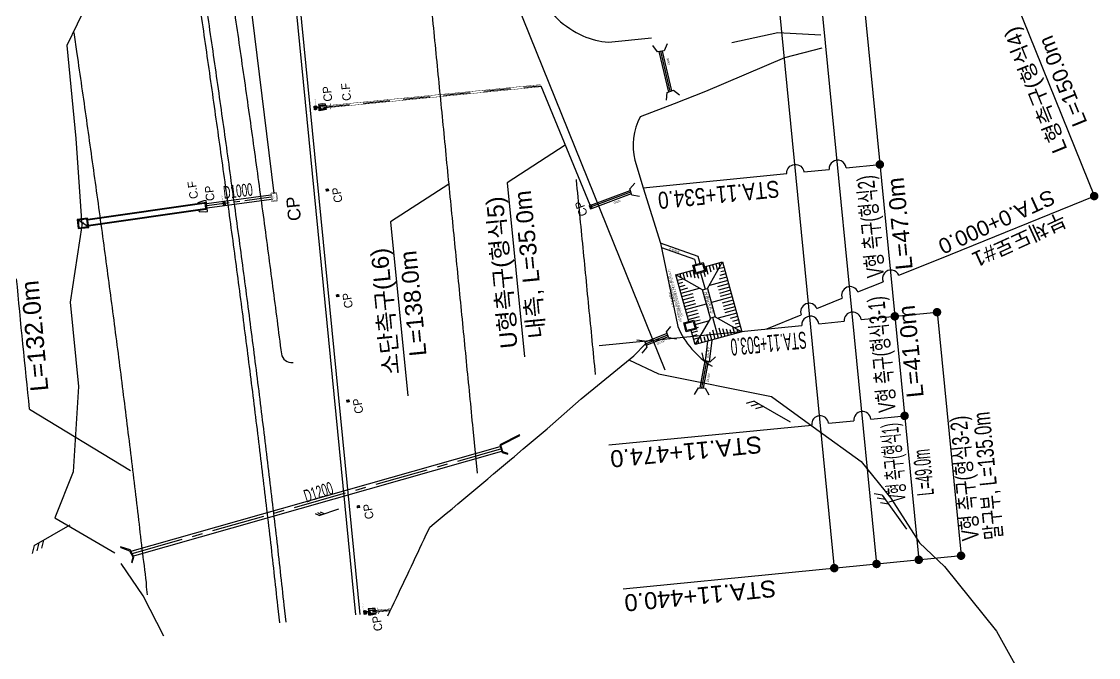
# Model space of a CAD drawing. Header units: millimetres. Extents: x 219390 to 221240, y 444648 to 450301.
# Drawn here: x 219981.4 to 220235.1, y 444820.6 to 444970.6 of the extents above; entities that cross this region are included whole.
import ezdxf
from ezdxf.enums import TextEntityAlignment as Align

# ---------------------------------------------------------------- set-up
doc = ezdxf.new("R2010")
doc.units = ezdxf.units.MM
for name, pattern in [('7', [20, 12.5, -2.5, 2.5, -2.5]), ('CONT', [0]), ('HIDDEN', [9.525, 6.35, -3.175])]:
    doc.linetypes.add(name, pattern=pattern)
for name, color, linetype in [('0.CC-DIMT 부체도로', 4, 'Continuous'), ('0.CC_DIML 부체도로', 1, 'Continuous'), ('[도면]U형 V형 측구', 4, 'Continuous'), ('[도면]노면측구', 5, 'Continuous'), ('[도면]배수구조물도수로+방수거+집수거', 30, 'Continuous'), ('[도면]선배수집수정', 4, 'Continuous'), ('[도면]소단측구', 5, 'Continuous'), ('[도면]수로암거', 30, 'Continuous'), ('[도면]연속배수시설', 152, 'Continuous'), ('[도면]제작집수정', 30, 'Continuous'), ('[도면]종배수관', 30, 'Continuous'), ('[도면]집수정(깎기+쌓기)', 30, 'Continuous'), ('[도면]횡배수관', 30, 'Continuous'), ('CC-DIML_본선', 1, 'CONT'), ('CC-DIMT_본선', 3, 'CONT'), ('CD-MISC-초기우수처리시설', 84, 'Continuous'), ('CZ-LINE', 3, 'Continuous'), ('제목', 7, 'Continuous')]:
    doc.layers.add(name, color=color, linetype=linetype)
doc.styles.add('Han_Romanstyle', font='Dotum.TTF')
doc.styles.get("Standard").update_dxf_attribs({"font": 'arial.ttf'})
doc.styles.add('돋움', font='Dotum.TTF')
doc.linetypes.add('E-WFLOW04', pattern='A,1.5,[32,kscals.shx,S=0.1,R=0,X=0,Y=0],0', length=1.5)
doc.linetypes.add('H-DICHD011R', pattern='A,0.9,[32,kosdic.shx,S=0.1,R=0,X=0,Y=0],-0.966667,["D1-1",Standard,S=0.2,R=180,X=0,Y=0.1],-0.183333', length=2.05)
doc.linetypes.add('H-DICHD04R', pattern='A,0.9,[32,kscals.shx,S=0.1,R=360,X=0,Y=0],-0.666667,["D4",Standard,S=0.2,R=180,X=0,Y=0.1],-0.083333', length=1.65)
doc.linetypes.add('H-DICHL04R', pattern='A,0.9,0,[32,KSCALS.SHX,S=0.1,R=0,X=0,Y=0],-0.666667,0,["L4",Standard,S=0.2,R=180,X=0,Y=0.1],-0.083333', length=1.65)
doc.linetypes.add('H-DICHL06R', pattern='A,0.9,[32,kscals.shx,S=0.1,R=360,X=0,Y=0],-0.666667,["L6",Standard,S=0.2,R=180,X=0,Y=0.1],-0.083333', length=1.65)
doc.linetypes.add('H-DICHS01R', pattern='A,0.9,[32,kosdic.shx,S=0.1,R=0,X=0,Y=0],-0.691746,["S1",Standard,S=0.2,R=180,X=0,Y=0.1],-0.1', length=1)
doc.linetypes.add('H-DICHU05R', pattern='A,0.9,[32,kscals.shx,S=0.1,R=0,X=0,Y=0],-0.666667,["U5",Standard,S=0.2,R=180,X=0,Y=0.1],-0.083333', length=1.65)
doc.linetypes.add('H-DICHV01', pattern='A,0.9,[32,kscals.shx,S=0.1,R=360,X=0,Y=0],-0.333333,["V1",Standard,S=0.2,R=360,X=0,Y=-0.1],-0.416667', length=1.65)
doc.linetypes.add('H-DICHV01R', pattern='A,0.9,[32,kscals.shx,S=0.1,R=0,X=0,Y=0],-0.666667,["V1",Standard,S=0.2,R=180,X=0,Y=0.1],-0.083333', length=1.65)
doc.linetypes.add('H-DICHV02R', pattern='A,0.9,0,[32,KSCALS.SHX,S=0.1,R=360,X=0,Y=0],-0.7,0,["V2",Standard,S=0.2,R=180,X=0,Y=0.1],-0.05', length=1.65)
doc.linetypes.add('H-DICHV031', pattern='A,0.9,[32,kosdic.shx,S=0.1,R=0,X=0,Y=0],-0.333333,["V3-1",Standard,S=0.2,R=0,X=0,Y=-0.1],-0.816667', length=2.05)
doc.linetypes.add('H-DICHV032R', pattern='A,0.9,[32,kosdic.shx,S=0.1,R=0,X=0,Y=0],-0.966667,["V3-2",Standard,S=0.2,R=180,X=0,Y=0.1],-0.183333', length=2.05)

# ---------------------------------------------------------------- blocks, each defined once
blk = doc.blocks.new('A$C31C57068')
at = {"layer": '[도면]소단측구', "color": 4, "ltscale": 8}
blk.add_line((-0.661, -0.16), (0.813, 0.254), dxfattribs=at)
at = {"layer": '[도면]소단측구', "color": 4, "ltscale": 8, "flags": 128}
for points in [[(-0.469, -0.106), (-0.735, 0.044)], [(-0.276, -0.051), (-0.542, 0.098)], [(-0.661, -0.16), (-0.927, -0.01)]]:
    blk.add_lwpolyline(points, dxfattribs=at)
at = {"layer": '[도면]소단측구', "color": 4, "ltscale": 8}
blk.add_solid([(0.813, 0.254), (0.12, 0.06), (0.071, 0.233), (0.813, 0.254)], dxfattribs=at)
blk = doc.blocks.new('A$C14DC56A9')
at = {"layer": '[도면]배수구조물도수로+방수거+집수거', "color": 3}
for points in [[(0.75, 1.52), (0.44, 1.52), (0.44, 0.23), (0.09, 0.23), (0, 0.93), (0.02, 0.93), (0, 1.43), (0, 1.87), (0.44, 1.87), (0.75, 1.87)], [(0.75, 1.67), (0.29, 1.67), (0.29, 0.23)], [(0.44, 0.23), (0.56, 0)], [(0.75, 1.52), (1.06, 1.52), (1.06, 0.23), (1.41, 0.23), (1.51, 0.93), (1.49, 0.93), (1.51, 1.43), (1.51, 1.87), (1.06, 1.87), (0.75, 1.87)], [(0.75, 1.67), (1.21, 1.67), (1.21, 0.23)], [(1.06, 0.23), (0.95, 0)]]:
    blk.add_lwpolyline(points, dxfattribs=at)
blk = doc.blocks.new('A$C4A554AB3')
at = {"layer": '[도면]선배수집수정', "color": 0, "const_width": 0.02}
blk.add_lwpolyline([(0.01, 0.01), (0.01, 0.7), (0.7, 0.7), (0.7, 0.01)], close=True, dxfattribs=at)
at = {"layer": '[도면]선배수집수정', "color": 0}
blk.add_lwpolyline([(0.13, 0.13), (0.13, 0.58), (0.58, 0.58), (0.58, 0.13)], close=True, dxfattribs=at)
blk = doc.blocks.new('A$C24235D2C')
at = {"layer": 'CD-MISC-초기우수처리시설'}
for p, q in [((-7.2, 5.1), (-7.2, 3.75)), ((-6.4, 5.1), (-6.4, 4.03125)), ((-5.6, 5.1), (-5.6, 3.6375)), ((-2.4, 5.1), (-2.4, 2.4)), ((-1.6, 5.1), (-1.6, 2.4)), ((-0.8, 5.1), (-0.8, 2.4)), ((0, 5.1), (0, 0)), ((0.8, 5.1), (0.8, 2.4)), ((1.6, 5.1), (1.6, 2.4)), ((2.4, 5.1), (2.4, 2.4)), ((3.2, 5.1), (3.2, 2.4)), ((4, 5.1), (4, 0.6)), ((4.8, 5.1), (4.8, 3.24375)), ((5.6, 5.1), (5.6, 3.6375)), ((6.4, 5.1), (6.4, 4.03125)), ((7.2, 5.1), (7.2, 3.75)), ((-8.55, 4.2), (-7.65, 4.2)), ((-8.55, 3.4), (-6.85, 3.4)), ((-8.55, 2.6), (-7.36, 2.6)), ((-4.8, 3.85), (-4.8, 3.24375)), ((-4, 3.85), (-4, 0.6)), ((-3.2, 3.85), (-3.2, 2.4)), ((8.55, 3.4), (6.85, 3.4)), ((8.55, 2.6), (7.36, 2.6)), ((8.55, 4.2), (7.65, 4.2)), ((-8.55, 1.8), (-7.02, 1.8)), ((-8.55, 1), (-6.68, 1)), ((-8.55, 0.2), (-6.34, 0.2)), ((7.45, 0.2), (6.34, 0.2)), ((8.55, 1), (6.68, 1)), ((8.55, 1.8), (7.02, 1.8)), ((-8.55, -0.6), (-3.45, -0.6)), ((-8.55, -1.4), (-6.34, -1.4)), ((-8.55, -2.2), (-6.68, -2.2)), ((-4, -6.3), (-4, -1.8)), ((0, -6.3), (0, -1.2)), ((4, -6.3), (4, -1.8)), ((7.45, -1.4), (6.34, -1.4)), ((8.55, -2.2), (6.68, -2.2)), ((-8.55, -3), (-7.02, -3)), ((-8.55, -3.8), (-7.36, -3.8)), ((-8.55, -4.6), (-6.85, -4.6)), ((-7.2, -6.3), (-7.2, -4.95)), ((-5.6, -6.3), (-5.6, -4.8375)), ((-4.8, -6.3), (-4.8, -4.44375)), ((-3.2, -6.3), (-3.2, -3.6)), ((-2.4, -6.3), (-2.4, -3.6)), ((-1.6, -6.3), (-1.6, -3.6)), ((-0.8, -6.3), (-0.8, -3.6)), ((0.8, -6.3), (0.8, -3.6)), ((1.6, -6.3), (1.6, -3.6)), ((2.4, -6.3), (2.4, -3.6)), ((3.2, -6.3), (3.2, -3.6)), ((4.8, -6.3), (4.8, -4.44375)), ((5.6, -6.3), (5.6, -4.8375)), ((8.55, -4.6), (6.85, -4.6)), ((8.55, -3), (7.02, -3)), ((7.2, -6.3), (7.2, -4.95)), ((8.55, -3.8), (7.36, -3.8)), ((-8.55, -5.4), (-7.65, -5.4)), ((-6.4, -6.3), (-6.4, -5.23125)), ((6.4, -6.3), (6.4, -5.23125)), ((8.55, -5.4), (7.65, -5.4))]:
    blk.add_line(p, q, dxfattribs=at)
for points in [[(8.55, -1.85), (8.55, -6.3), (-8.55, -6.3), (-8.55, 5.1), (-5.1, 5.1)], [(-3.45, 0), (-8.55, 5.1)], [(-3.15, 6.1), (-3.15, 4.1), (-4.85, 4.1), (-4.85, 6.1), (-3.15, 6.1)], [(-2.9, 5.1), (8.55, 5.1)], [(3.45, 0), (8.55, 5.1)], [(8.55, 5.1), (8.55, 0.65)], [(9.4, 0.4), (9.4, -1.6), (7.7, -1.6), (7.7, 0.4), (9.4, 0.4)], [(-3.45, -1.2), (-8.55, -6.3)], [(7.45, -0.6), (3.45, -0.6)], [(3.45, -1.2), (8.55, -6.3)]]:
    blk.add_lwpolyline(points, dxfattribs=at)
for points in [[(-2.9, 6.35), (-2.9, 3.85), (-5.1, 3.85), (-5.1, 6.35)], [(3.45, 0), (3.45, -1.2), (-3.45, -1.2), (-3.45, 0)], [(9.65, 0.65), (9.65, -1.85), (7.45, -1.85), (7.45, 0.65)]]:
    blk.add_lwpolyline(points, close=True, dxfattribs=at)
at = {"layer": 'CD-MISC-초기우수처리시설', "style": '돋움'}
blk.add_text('소규모저류지', height=0.7, dxfattribs=at).set_placement((0.09688, -0.6), align=Align.MIDDLE_CENTER)
at = {"layer": '제목', "color": 1, "style": '돋움'}
for s, p in [('(유역면적 12,000 B:11.4 L:17.1, H1.7)', (4.43037, 6.1455)), ('소규모저류지', (4.43037, 6.9207))]:
    blk.add_text(s, height=0.5, dxfattribs=at).set_placement(p, align=Align.CENTER)

msp = doc.modelspace()

# ---------------------------------------------------------------- linework, layer by layer
at = {"layer": '0.CC_DIML 부체도로', "color": 171, "elevation": 77, "flags": 128}
msp.add_lwpolyline([(220183.35, 445055.33), (220234.16, 444929.36)], dxfattribs=at)
at = {"layer": '0.CC_DIML 부체도로', "color": 171}
for points in [[(220197.78, 444914.69), (220234.12, 444929.45)], [(220188.12, 444910.77), (220197.78, 444914.69)], [(220178.46, 444906.84), (220184.41, 444909.26)], [(220168.79, 444902.92), (220174.75, 444905.34)], [(220157.02, 444898.13), (220165.09, 444901.41)]]:
    msp.add_lwpolyline(points, dxfattribs=at)
at = {"layer": '0.CC_DIML 부체도로', "color": 171, "elevation": 77}
msp.add_lwpolyline([(220234.07, 444929.95, 1, 1, -1), (220234.17, 444928.95, 1, 1, -1)], format="xyseb", close=True, dxfattribs=at)
at = {"layer": '0.CC_DIML 부체도로', "color": 171}
for points in [[(220188.12, 444910.77, 1), (220184.41, 444909.26, 1)], [(220178.46, 444906.84, 1), (220174.75, 444905.34, 1)], [(220168.79, 444902.92, 1), (220165.09, 444901.41, 1)]]:
    msp.add_lwpolyline(points, format="xyb", dxfattribs=at)
at = {"layer": '[도면]U형 V형 측구', "color": 4, "linetype": 'H-DICHU05R', "ltscale": 10}
msp.add_line((220103.71, 444955.49), (220115.31, 444927.4), dxfattribs=at)
at = {"layer": '[도면]U형 V형 측구', "color": 4, "linetype": 'H-DICHU05R', "ltscale": 10, "flags": 128}
msp.add_lwpolyline([(220024.45, 445061.04), (220031.11, 445009.45), (220040.84, 444930.04)], dxfattribs=at)
at = {"layer": '[도면]U형 V형 측구', "color": 4, "linetype": 'H-DICHV01R', "ltscale": 10, "flags": 128}
for points in [[(220083.51, 445030.88), (220087.01, 445016.2, 0.035809), (220089.13, 445009.63), (220097.32, 444989.03), (220100.31, 444984.14), (220104.03, 444976.44, 0.087266), (220107.74, 444971.16, 0.069692), (220113.62, 444967.22, 0.084755), (220119.72, 444965.78), (220129.85, 444966.8)], [(220135.16, 444951.24), (220127.17, 444948.15, 0.184374), (220125.9, 444937.89), (220127.89, 444931.43)]]:
    msp.add_lwpolyline(points, format="xyb", dxfattribs=at)
for points in [[(219996.93, 444975.06), (219992.08, 444965), (219994.17, 444943.05), (219995.63, 444922.52)], [(220169.94, 444964.33), (220161.18, 444962.05), (220142.53, 444954.09), (220135.16, 444951.24)], [(219995.63, 444922.52), (219992.88, 444904.47), (219994.79, 444884.53), (219993.57, 444864.44), (219989.21, 444853.59), (220003.4, 444845.28)]]:
    msp.add_lwpolyline(points, dxfattribs=at)
at = {"layer": '[도면]U형 V형 측구', "color": 4, "linetype": 'H-DICHV02R', "ltscale": 10, "flags": 128}
msp.add_lwpolyline([(220127.89, 444931.43), (220131.93, 444918.32), (220136, 444898.7, 0.158371), (220144.11, 444889.34)], format="xyb", dxfattribs=at)
at = {"layer": '[도면]U형 V형 측구', "color": 4, "linetype": 'H-DICHV031', "ltscale": 9, "flags": 128}
msp.add_lwpolyline([(220097.43, 444867.99), (220098.22, 444868.65), (220099.61, 444869.83), (220101.01, 444871), (220102.41, 444872.18), (220103.8, 444873.36), (220105.21, 444874.56), (220106.56, 444875.74), (220107.89, 444876.92), (220109.23, 444878.09), (220110.56, 444879.27), (220111.89, 444880.44), (220113.23, 444881.62), (220125.66, 444891.79), (220128.43, 444894.58)], dxfattribs=at)
at = {"layer": '[도면]U형 V형 측구', "color": 4, "linetype": 'H-DICHV032R', "ltscale": 10, "elevation": 70, "flags": 128}
msp.add_lwpolyline([(220124.49, 444890.83), (220131.45, 444887.5), (220158.08, 444882.21), (220168.77, 444874.38), (220179.18, 444866.85), (220186.22, 444858.21), (220192.97, 444847.69), (220198.86, 444842.13), (220211.1, 444826.85), (220221.73, 444807.74)], dxfattribs=at)
at = {"layer": '[도면]U형 V형 측구', "color": 4, "linetype": 'H-DICHV01', "ltscale": 10, "flags": 128}
for points in [[(220067.68, 444830.43), (220068.19, 444831.49), (220068.7, 444832.55), (220069.2, 444833.62), (220069.71, 444834.68), (220070.21, 444835.75), (220070.72, 444836.81), (220071.22, 444837.88), (220071.73, 444838.94), (220072.23, 444840.01), (220072.74, 444841.07), (220073.24, 444842.14), (220073.74, 444843.2), (220074.25, 444844.27), (220074.75, 444845.34), (220075.25, 444846.4), (220075.75, 444847.47), (220076.26, 444848.54), (220076.76, 444849.61), (220077.26, 444850.67), (220077.57, 444851.34), (220078.63, 444852.22), (220080.03, 444853.39), (220081.43, 444854.56), (220082.83, 444855.73), (220084.23, 444856.9), (220085.63, 444858.07), (220087.03, 444859.25), (220088.43, 444860.42), (220089.83, 444861.59), (220091.23, 444862.77), (220092.63, 444863.94), (220094.02, 444865.12), (220095.42, 444866.29), (220096.82, 444867.47), (220097.43, 444867.99)], [(220014.9, 444825.64), (220010.07, 444835.15), (220004.89, 444842.77)]]:
    msp.add_lwpolyline(points, dxfattribs=at)
at = {"layer": '[도면]노면측구', "color": 4, "linetype": 'H-DICHD011R', "ltscale": 10, "flags": 128}
msp.add_lwpolyline([(220035.69, 445089.48), (220061.11, 444830.8)], dxfattribs=at)
at = {"layer": '[도면]노면측구', "color": 4, "linetype": 'H-DICHD04R', "ltscale": 10, "flags": 128}
msp.add_lwpolyline([(220017.94, 445062.68), (220017.97, 445062.44), (220018.13, 445061.45), (220018.28, 445060.46), (220018.44, 445059.48), (220018.59, 445058.49), (220018.75, 445057.5), (220018.9, 445056.51), (220019.05, 445055.52), (220019.21, 445054.54), (220019.36, 445053.55), (220019.52, 445052.56), (220019.67, 445051.57), (220019.82, 445050.58), (220019.98, 445049.6), (220020.13, 445048.61), (220020.29, 445047.62), (220020.44, 445046.63), (220020.59, 445045.64), (220020.75, 445044.66), (220020.9, 445043.67), (220021.05, 445042.68), (220021.21, 445041.69), (220021.36, 445040.7), (220021.51, 445039.71), (220021.66, 445038.73), (220021.82, 445037.74), (220021.97, 445036.75), (220022.12, 445035.76), (220022.27, 445034.77), (220022.35, 445034.3), (220022.43, 445033.78), (220022.58, 445032.8), (220022.73, 445031.81), (220022.88, 445030.82), (220023.04, 445029.83), (220023.19, 445028.84), (220023.34, 445027.85), (220023.49, 445026.87), (220023.64, 445025.88), (220023.79, 445024.89), (220023.94, 445023.9), (220024.1, 445022.91), (220024.25, 445021.92), (220024.4, 445020.94), (220024.55, 445019.95), (220024.7, 445018.96), (220024.85, 445017.97), (220025, 445016.98), (220025.15, 445015.99), (220025.3, 445015), (220025.45, 445014.02), (220025.6, 445013.03), (220025.75, 445012.04), (220025.9, 445011.05), (220026.05, 445010.06), (220026.2, 445009.07), (220026.35, 445008.08), (220026.5, 445007.09), (220026.65, 445006.11), (220026.8, 445005.12), (220026.94, 445004.13), (220027.09, 445003.14), (220027.24, 445002.15), (220027.39, 445001.16), (220027.54, 445000.17), (220027.69, 444999.18), (220027.83, 444998.19), (220027.98, 444997.21), (220028.13, 444996.22), (220028.28, 444995.23), (220028.42, 444994.24), (220028.57, 444993.25), (220028.72, 444992.26), (220028.87, 444991.27), (220029.01, 444990.28), (220029.16, 444989.29), (220029.31, 444988.3), (220029.45, 444987.31), (220029.6, 444986.33), (220029.74, 444985.34), (220029.89, 444984.35), (220030.04, 444983.36), (220030.18, 444982.37), (220030.33, 444981.38), (220030.47, 444980.39), (220030.62, 444979.4), (220030.76, 444978.41), (220030.91, 444977.42), (220031.05, 444976.43), (220031.2, 444975.44), (220031.34, 444974.45), (220031.48, 444973.46), (220031.63, 444972.47), (220031.77, 444971.48), (220031.91, 444970.49), (220032.06, 444969.51), (220032.2, 444968.52), (220032.34, 444967.53), (220032.49, 444966.54), (220032.63, 444965.55), (220032.77, 444964.56), (220032.91, 444963.57), (220033.06, 444962.58), (220033.2, 444961.59), (220033.34, 444960.6), (220033.48, 444959.61), (220033.62, 444958.62), (220033.76, 444957.63), (220033.91, 444956.64), (220034.05, 444955.65), (220034.19, 444954.66), (220034.33, 444953.67), (220034.47, 444952.68), (220034.61, 444951.69), (220034.75, 444950.7), (220034.89, 444949.71), (220035.03, 444948.72), (220035.17, 444947.73), (220035.31, 444946.74), (220035.44, 444945.75), (220035.58, 444944.76), (220035.72, 444943.77), (220035.86, 444942.78), (220036, 444941.79), (220036.14, 444940.8), (220036.27, 444939.8), (220036.41, 444938.81), (220036.55, 444937.82), (220036.69, 444936.83), (220036.82, 444935.84), (220036.96, 444934.85), (220037.1, 444933.86), (220037.23, 444932.87), (220037.37, 444931.88), (220037.5, 444930.89), (220037.64, 444929.9), (220037.77, 444928.91), (220037.91, 444927.92), (220038.04, 444926.93), (220038.18, 444925.94), (220038.31, 444924.95), (220038.45, 444923.95), (220038.58, 444922.96), (220038.72, 444921.97), (220038.85, 444920.98), (220038.98, 444919.99), (220039.12, 444919), (220039.25, 444918.01), (220039.38, 444917.02), (220039.51, 444916.03), (220039.65, 444915.03), (220039.78, 444914.04), (220039.91, 444913.05), (220040.04, 444912.06), (220040.17, 444911.07), (220040.3, 444910.08), (220040.43, 444909.09), (220040.56, 444908.1), (220040.69, 444907.1), (220040.82, 444906.11), (220040.95, 444905.12), (220041.08, 444904.13), (220041.21, 444903.14), (220041.34, 444902.15), (220041.47, 444901.16), (220041.6, 444900.16), (220041.73, 444899.17), (220041.86, 444898.18), (220041.98, 444897.19), (220042.11, 444896.2), (220042.24, 444895.21), (220042.37, 444894.21), (220042.49, 444893.22), (220042.61, 444892.28, 0.401777), (220045.36, 444890.18)], format="xyb", dxfattribs=at)
at = {"layer": '[도면]노면측구', "color": 4, "linetype": 'H-DICHD011R', "ltscale": 10, "flags": 128}
msp.add_lwpolyline([(220010.96, 445055.22), (220018.26, 445007.99, -0.041192), (220018.57, 445006.71), (220018.83, 445004.93), (220018.98, 445003.94), (220019.13, 445002.95), (220019.28, 445001.97), (220019.43, 445000.98), (220019.58, 444999.99), (220019.72, 444999), (220019.87, 444998.01), (220020.02, 444997.03), (220020.17, 444996.04), (220020.32, 444995.05), (220020.46, 444994.06), (220020.61, 444993.08), (220020.76, 444992.09), (220020.9, 444991.1), (220021.05, 444990.11), (220021.2, 444989.12), (220021.34, 444988.14), (220021.49, 444987.15), (220021.64, 444986.16), (220021.78, 444985.17), (220021.93, 444984.18), (220022.07, 444983.2), (220022.22, 444982.21), (220022.36, 444981.22), (220022.51, 444980.23), (220022.65, 444979.24), (220022.8, 444978.26), (220022.94, 444977.27), (220023.09, 444976.28), (220023.23, 444975.29), (220023.38, 444974.3), (220023.52, 444973.31), (220023.67, 444972.33), (220023.81, 444971.34), (220023.95, 444970.35), (220024.1, 444969.36), (220024.24, 444968.37), (220024.38, 444967.39), (220024.53, 444966.4), (220024.67, 444965.41), (220024.81, 444964.42), (220024.95, 444963.43), (220025.09, 444962.44), (220025.24, 444961.46), (220025.38, 444960.47), (220025.52, 444959.48), (220025.66, 444958.49), (220025.8, 444957.5), (220025.94, 444956.51), (220026.08, 444955.53), (220026.22, 444954.54), (220026.37, 444953.55), (220026.51, 444952.56), (220026.65, 444951.57), (220026.79, 444950.58), (220026.93, 444949.59), (220027.06, 444948.61), (220027.2, 444947.62), (220027.34, 444946.63), (220027.48, 444945.64), (220027.62, 444944.65), (220027.76, 444943.66), (220027.9, 444942.67), (220028.04, 444941.68), (220028.17, 444940.7), (220028.31, 444939.71), (220028.45, 444938.72), (220028.59, 444937.73), (220028.72, 444936.74), (220028.86, 444935.75), (220029, 444934.76), (220029.13, 444933.77), (220029.27, 444932.79), (220029.4, 444931.8), (220029.54, 444930.81), (220029.68, 444929.82), (220029.81, 444928.83), (220029.95, 444927.84), (220030.08, 444926.85), (220030.22, 444925.86), (220030.35, 444924.87), (220030.48, 444923.88), (220030.62, 444922.9), (220030.75, 444921.91), (220030.89, 444920.92), (220031.02, 444919.93), (220031.15, 444918.94), (220031.29, 444917.95), (220031.42, 444916.96), (220031.55, 444915.97), (220031.68, 444914.98), (220031.81, 444913.99), (220031.95, 444913), (220032.08, 444912.01), (220032.21, 444911.02), (220032.34, 444910.03), (220032.47, 444909.05), (220032.6, 444908.06), (220032.73, 444907.07), (220032.86, 444906.08), (220032.99, 444905.09), (220033.12, 444904.1), (220033.25, 444903.11), (220033.38, 444902.12), (220033.51, 444901.13), (220033.64, 444900.14), (220033.76, 444899.15), (220033.89, 444898.16), (220034.02, 444897.17), (220034.15, 444896.18), (220034.28, 444895.19), (220034.4, 444894.2), (220034.53, 444893.21), (220034.66, 444892.22), (220034.78, 444891.23), (220034.91, 444890.24), (220035.03, 444889.25), (220035.16, 444888.26), (220035.28, 444887.27), (220035.41, 444886.28), (220035.53, 444885.29), (220035.66, 444884.3), (220035.78, 444883.31), (220035.91, 444882.32), (220036.03, 444881.33), (220036.15, 444880.34), (220036.28, 444879.35), (220036.4, 444878.36), (220036.52, 444877.37), (220036.64, 444876.38), (220036.77, 444875.39), (220036.89, 444874.4), (220037.01, 444873.41), (220037.13, 444872.42), (220037.25, 444871.43), (220037.37, 444870.44), (220037.49, 444869.45), (220037.61, 444868.46), (220037.73, 444867.47), (220037.85, 444866.48), (220037.97, 444865.49), (220038.09, 444864.5), (220038.21, 444863.51), (220038.33, 444862.52), (220038.44, 444861.53), (220038.56, 444860.54), (220038.68, 444859.54), (220038.8, 444858.55), (220038.91, 444857.56), (220039.03, 444856.57), (220039.14, 444855.58), (220039.26, 444854.59), (220039.38, 444853.6), (220039.49, 444852.61), (220039.61, 444851.62), (220039.72, 444850.63), (220039.84, 444849.64), (220039.95, 444848.65), (220040.06, 444847.65), (220040.18, 444846.66), (220040.29, 444845.67), (220040.4, 444844.68), (220040.51, 444843.69), (220040.63, 444842.7), (220040.74, 444841.71), (220040.85, 444840.72), (220040.96, 444839.73), (220041.07, 444838.74), (220041.18, 444837.74), (220041.29, 444836.75), (220041.4, 444835.76), (220041.51, 444834.77), (220041.62, 444833.78), (220041.73, 444832.79), (220042.17, 444828.82)], format="xyb", dxfattribs=at)
at = {"layer": '[도면]노면측구', "color": 4, "linetype": 'H-DICHL04R', "ltscale": 10, "flags": 128}
msp.add_lwpolyline([(220071.82, 445009.05, -0.382152), (220087.38, 445001.39), (220132.93, 444888.48, 0.382152)], format="xyb", dxfattribs=at)
msp.add_lwpolyline([(220148.72, 444965.65), (220159.62, 444968.02), (220169.74, 444967.51)], dxfattribs=at)
at = {"layer": '[도면]배수구조물도수로+방수거+집수거', "color": 4, "const_width": 0.1}
for points in [[(220052.36, 444950.69), (220103.61, 444955.73)], [(220052.41, 444950.19), (220103.8, 444955.25)], [(220054.26, 444949.89), (220054.12, 444951.39)], [(220064.05, 444831.7), (220068.5, 444832.13)], [(220065.48, 444830.85), (220065.34, 444832.35)], [(220064.1, 444831.2), (220068.25, 444831.61)]]:
    msp.add_lwpolyline(points, dxfattribs=at)
at = {"layer": '[도면]배수구조물도수로+방수거+집수거', "color": 4, "linetype": 'HIDDEN'}
for points in [[(220052.38, 444950.44), (220103.71, 444955.49)], [(220051.46, 444950.34), (220050.84, 444950.29)], [(220063.16, 444831.35), (220062.54, 444831.29)], [(220064.08, 444831.45), (220068.37, 444831.87)]]:
    msp.add_lwpolyline(points, dxfattribs=at)
at = {"layer": '[도면]배수구조물도수로+방수거+집수거', "color": 4, "const_width": 0.1, "flags": 128}
for points in [[(220051.44, 444950.57), (220050.82, 444950.51)], [(220051.48, 444950.12), (220050.86, 444950.06)], [(220063.14, 444831.57), (220062.52, 444831.51)], [(220063.18, 444831.13), (220062.56, 444831.07)]]:
    msp.add_lwpolyline(points, dxfattribs=at)
at = {"layer": '[도면]배수구조물도수로+방수거+집수거', "color": 4}
for points in [[(220025.25, 444925.83), (220025.06, 444927.14), (220024.87, 444928.45), (220024.35, 444928.37), (220022.94, 444927.86), (220022.97, 444927.64), (220024.57, 444927.87), (220024.69, 444927.08), (220024.8, 444926.29), (220023.2, 444926.06), (220023.23, 444925.84), (220024.73, 444925.75)], [(219997.23, 444922.08), (219996.97, 444924.23), (219994.49, 444923.92), (219994.75, 444921.78)], [(219997.01, 444922.26), (219996.79, 444924), (219994.71, 444923.75), (219994.92, 444922)]]:
    msp.add_lwpolyline(points, close=True, dxfattribs=at)
for points in [[(220024.94, 444927.96), (219997, 444923.93)], [(220024.96, 444927.81), (219997.02, 444923.78)], [(220025.14, 444926.52), (219997.18, 444922.49)], [(220025.17, 444926.37), (219997.2, 444922.34)], [(219997.01, 444922.26), (219994.71, 444923.75)]]:
    msp.add_lwpolyline(points, dxfattribs=at)
at = {"layer": '[도면]선배수집수정', "color": 4}
for points in [[(220053.25, 444930.61), (220053.63, 444931.13)], [(220055.7, 444905.73), (220056.07, 444906.25)], [(220058.14, 444880.85), (220058.52, 444881.37)], [(220060.59, 444855.97), (220060.96, 444856.49)]]:
    msp.add_lwpolyline(points, dxfattribs=at)
at = {"layer": '[도면]소단측구', "color": 4, "linetype": 'H-DICHL06R', "ltscale": 10, "flags": 128}
for points in [[(220075.14, 445000.63), (220075.45, 444999.4), (220076.08, 444992.97), (220076.18, 444991.97), (220076.28, 444990.98), (220076.38, 444989.98), (220076.47, 444988.99), (220076.57, 444987.99), (220076.67, 444986.99), (220076.77, 444986), (220076.87, 444985), (220076.96, 444984.01), (220077.06, 444983.01), (220077.16, 444982.02), (220077.26, 444981.02), (220077.35, 444980.03), (220077.45, 444979.03), (220077.55, 444978.04), (220077.65, 444977.04), (220077.75, 444976.05), (220077.84, 444975.05), (220077.94, 444974.06), (220078.04, 444973.06), (220078.14, 444972.07), (220078.23, 444971.07), (220078.33, 444970.08), (220078.43, 444969.08), (220078.53, 444968.09), (220078.63, 444967.09), (220078.72, 444966.1), (220078.82, 444965.1), (220078.92, 444964.1), (220079.02, 444963.11), (220079.12, 444962.11), (220079.21, 444961.12), (220079.31, 444960.12), (220079.41, 444959.13), (220079.51, 444958.13), (220079.6, 444957.14), (220079.7, 444956.14), (220079.8, 444955.15), (220079.9, 444954.15), (220080, 444953.16), (220080.09, 444952.16), (220080.19, 444951.17), (220080.29, 444950.17), (220080.39, 444949.18), (220080.48, 444948.18), (220080.58, 444947.19), (220080.68, 444946.19), (220080.78, 444945.2), (220080.88, 444944.2), (220080.97, 444943.21), (220081.07, 444942.21), (220081.17, 444941.22), (220081.27, 444940.22), (220081.37, 444939.22), (220081.46, 444938.23), (220081.56, 444937.23), (220081.66, 444936.24), (220081.76, 444935.24), (220081.85, 444934.25), (220081.95, 444933.25), (220082.05, 444932.26), (220082.15, 444931.26), (220082.25, 444930.27), (220082.34, 444929.27), (220082.44, 444928.28), (220082.54, 444927.28), (220082.64, 444926.29), (220082.73, 444925.29), (220082.83, 444924.3), (220082.93, 444923.3), (220083.03, 444922.31), (220083.13, 444921.31), (220083.22, 444920.32), (220083.32, 444919.32), (220083.42, 444918.33), (220083.52, 444917.33), (220083.62, 444916.34), (220083.71, 444915.34), (220083.81, 444914.34), (220083.91, 444913.35), (220084.01, 444912.35), (220084.1, 444911.36), (220084.2, 444910.36), (220084.3, 444909.37), (220084.4, 444908.37), (220084.5, 444907.38), (220084.59, 444906.38), (220084.69, 444905.39), (220084.79, 444904.39), (220084.89, 444903.4), (220084.99, 444902.4), (220085.08, 444901.41), (220085.18, 444900.41), (220085.28, 444899.42), (220085.38, 444898.42), (220085.47, 444897.43), (220085.57, 444896.43), (220085.67, 444895.44), (220085.77, 444894.44), (220085.87, 444893.45), (220085.96, 444892.45), (220086.06, 444891.46), (220086.16, 444890.46), (220086.26, 444889.46), (220086.35, 444888.47), (220086.45, 444887.47), (220086.55, 444886.48), (220086.65, 444885.48), (220086.75, 444884.49), (220086.84, 444883.49), (220086.94, 444882.5), (220087.04, 444881.5), (220087.14, 444880.51), (220087.24, 444879.51), (220087.33, 444878.52), (220087.43, 444877.52), (220087.53, 444876.53), (220087.63, 444875.53), (220087.72, 444874.54), (220088.75, 444864.11)], [(219993.71, 444968.06), (219994.44, 444963.01), (219994.57, 444962.12), (219994.71, 444961.14), (219994.85, 444960.15), (219994.99, 444959.17), (219995.13, 444958.19), (219995.28, 444957.2), (219995.42, 444956.22), (219995.56, 444955.24), (219995.7, 444954.25), (219995.84, 444953.27), (219995.98, 444952.29), (219996.12, 444951.3), (219996.26, 444950.32), (219996.4, 444949.34), (219996.54, 444948.36), (219996.68, 444947.37), (219996.82, 444946.39), (219996.96, 444945.41), (219997.09, 444944.42), (219997.23, 444943.44), (219997.37, 444942.46), (219997.51, 444941.48), (219997.65, 444940.49), (219997.78, 444939.51), (219997.92, 444938.53), (219998.06, 444937.54), (219998.2, 444936.56), (219998.33, 444935.58), (219998.47, 444934.6), (219998.61, 444933.61), (219998.74, 444932.63), (219998.88, 444931.65), (219999.01, 444930.67), (219999.15, 444929.68), (219999.28, 444928.7), (219999.42, 444927.72), (219999.55, 444926.74), (219999.69, 444925.75), (219999.82, 444924.77), (219999.96, 444923.79), (220000.09, 444922.8), (220000.23, 444921.82), (220000.36, 444920.84), (220000.49, 444919.86), (220000.63, 444918.87), (220000.76, 444917.89), (220000.89, 444916.91), (220001.02, 444915.93), (220001.16, 444914.94), (220001.29, 444913.96), (220001.42, 444912.98), (220001.55, 444912), (220001.68, 444911.01), (220001.81, 444910.03), (220001.94, 444909.05), (220002.07, 444908.07), (220002.2, 444907.08), (220002.33, 444906.1), (220002.46, 444905.12), (220002.59, 444904.14), (220002.72, 444903.16), (220002.85, 444902.17), (220002.98, 444901.19), (220003.11, 444900.21), (220003.24, 444899.23), (220003.37, 444898.24), (220003.49, 444897.26), (220003.62, 444896.28), (220003.75, 444895.3), (220003.88, 444894.31), (220004, 444893.33), (220004.13, 444892.35), (220004.26, 444891.37), (220004.38, 444890.39), (220004.51, 444889.4), (220004.63, 444888.42), (220004.76, 444887.44), (220004.88, 444886.46), (220005.01, 444885.47), (220005.13, 444884.49), (220005.26, 444883.51), (220005.38, 444882.53), (220005.5, 444881.55), (220005.63, 444880.56), (220005.75, 444879.58), (220005.87, 444878.6), (220006, 444877.62), (220006.12, 444876.63), (220006.24, 444875.65), (220006.36, 444874.67), (220006.48, 444873.69), (220006.61, 444872.71), (220006.73, 444871.72), (220006.85, 444870.74), (220006.97, 444869.76), (220007.09, 444868.78), (220007.21, 444867.8), (220007.33, 444866.81), (220007.45, 444865.83), (220007.57, 444864.85), (220007.68, 444863.87), (220007.8, 444862.88), (220007.92, 444861.9), (220008.04, 444860.92), (220008.16, 444859.94), (220008.27, 444858.96), (220008.39, 444857.97), (220008.51, 444856.99), (220008.62, 444856.01), (220008.74, 444855.03), (220008.85, 444854.05), (220008.97, 444853.06), (220009.09, 444852.08), (220009.2, 444851.1), (220009.31, 444850.12), (220009.43, 444849.14), (220009.54, 444848.16), (220009.66, 444847.17), (220009.77, 444846.19), (220009.88, 444845.21), (220010.01, 444844.24), (220010.13, 444843.25), (220010.26, 444842.27), (220010.38, 444841.29), (220010.51, 444840.31), (220010.63, 444839.33), (220010.76, 444838.33), (220010.79, 444837.29), (220011, 444835.45)], [(220112.05, 444933.34), (220112.06, 444933.2), (220112.16, 444932.2), (220112.26, 444931.21), (220112.36, 444930.21), (220112.45, 444929.22), (220112.55, 444928.22), (220112.65, 444927.23), (220112.75, 444926.23), (220112.84, 444925.24), (220112.94, 444924.24), (220113.04, 444923.25), (220113.14, 444922.25), (220113.24, 444921.26), (220113.33, 444920.26), (220113.43, 444919.27), (220113.53, 444918.27), (220113.63, 444917.28), (220113.73, 444916.28), (220113.82, 444915.29), (220113.92, 444914.29), (220114.02, 444913.3), (220114.12, 444912.3), (220114.21, 444911.3), (220114.31, 444910.31), (220114.41, 444909.31), (220114.51, 444908.32), (220114.61, 444907.32), (220114.7, 444906.33), (220114.8, 444905.33), (220114.9, 444904.34), (220115, 444903.34), (220115.09, 444902.35), (220115.19, 444901.35), (220115.29, 444900.36), (220115.39, 444899.36), (220115.49, 444898.37), (220115.58, 444897.37), (220115.68, 444896.38), (220115.78, 444895.38), (220115.88, 444894.39), (220115.98, 444893.39), (220116.08, 444892.4), (220116.17, 444891.4), (220116.27, 444890.41), (220116.37, 444889.41), (220116.47, 444888.42), (220116.57, 444887.42), (220116.58, 444887.34)]]:
    msp.add_lwpolyline(points, dxfattribs=at)
at = {"layer": '[도면]연속배수시설', "color": 4, "linetype": 'H-DICHS01R', "ltscale": 10, "flags": 128}
msp.add_lwpolyline([(220035.87, 445077.38), (220060.12, 444830.7)], dxfattribs=at)
msp.add_lwpolyline([(220012.44, 445055.45), (220019.73, 445008.33, -0.037869), (220020.05, 445006.93), (220020.32, 445005.15), (220020.47, 445004.16), (220020.62, 445003.18), (220020.76, 445002.19), (220020.91, 445001.2), (220021.06, 445000.21), (220021.21, 444999.22), (220021.36, 444998.24), (220021.5, 444997.25), (220021.65, 444996.26), (220021.8, 444995.27), (220021.95, 444994.28), (220022.09, 444993.3), (220022.24, 444992.31), (220022.39, 444991.32), (220022.53, 444990.33), (220022.68, 444989.34), (220022.83, 444988.36), (220022.97, 444987.37), (220023.12, 444986.38), (220023.27, 444985.39), (220023.41, 444984.4), (220023.56, 444983.41), (220023.7, 444982.43), (220023.85, 444981.44), (220023.99, 444980.45), (220024.14, 444979.46), (220024.28, 444978.47), (220024.43, 444977.48), (220024.57, 444976.5), (220024.72, 444975.51), (220024.86, 444974.52), (220025.01, 444973.53), (220025.15, 444972.54), (220025.29, 444971.55), (220025.44, 444970.57), (220025.58, 444969.58), (220025.72, 444968.59), (220025.87, 444967.6), (220026.01, 444966.61), (220026.15, 444965.62), (220026.29, 444964.63), (220026.44, 444963.65), (220026.58, 444962.66), (220026.72, 444961.67), (220026.86, 444960.68), (220027, 444959.69), (220027.15, 444958.7), (220027.29, 444957.71), (220027.43, 444956.73), (220027.57, 444955.74), (220027.71, 444954.75), (220027.85, 444953.76), (220027.99, 444952.77), (220028.13, 444951.78), (220028.27, 444950.79), (220028.41, 444949.8), (220028.55, 444948.82), (220028.69, 444947.83), (220028.83, 444946.84), (220028.97, 444945.85), (220029.11, 444944.86), (220029.24, 444943.87), (220029.38, 444942.88), (220029.52, 444941.89), (220029.66, 444940.9), (220029.8, 444939.91), (220029.93, 444938.93), (220030.07, 444937.94), (220030.21, 444936.95), (220030.35, 444935.96), (220030.48, 444934.97), (220030.62, 444933.98), (220030.75, 444932.99), (220030.89, 444932), (220031.03, 444931.01), (220031.16, 444930.02), (220031.3, 444929.03), (220031.43, 444928.04), (220031.57, 444927.05), (220031.7, 444926.06), (220031.84, 444925.08), (220031.97, 444924.09), (220032.11, 444923.1), (220032.24, 444922.11), (220032.37, 444921.12), (220032.51, 444920.13), (220032.64, 444919.14), (220032.77, 444918.15), (220032.9, 444917.16), (220033.04, 444916.17), (220033.17, 444915.18), (220033.3, 444914.19), (220033.43, 444913.2), (220033.56, 444912.21), (220033.7, 444911.22), (220033.83, 444910.23), (220033.96, 444909.24), (220034.09, 444908.25), (220034.22, 444907.26), (220034.35, 444906.27), (220034.48, 444905.28), (220034.61, 444904.29), (220034.74, 444903.3), (220034.87, 444902.31), (220035, 444901.32), (220035.12, 444900.33), (220035.25, 444899.34), (220035.38, 444898.35), (220035.51, 444897.36), (220035.64, 444896.37), (220035.76, 444895.38), (220035.89, 444894.39), (220036.02, 444893.4), (220036.14, 444892.41), (220036.27, 444891.42), (220036.4, 444890.43), (220036.52, 444889.44), (220036.65, 444888.45), (220036.77, 444887.46), (220036.9, 444886.47), (220037.02, 444885.48), (220037.15, 444884.49), (220037.27, 444883.5), (220037.39, 444882.51), (220037.52, 444881.52), (220037.64, 444880.53), (220037.76, 444879.54), (220037.89, 444878.55), (220038.01, 444877.56), (220038.13, 444876.57), (220038.25, 444875.57), (220038.38, 444874.58), (220038.5, 444873.59), (220038.62, 444872.6), (220038.74, 444871.61), (220038.86, 444870.62), (220038.98, 444869.63), (220039.1, 444868.64), (220039.22, 444867.65), (220039.34, 444866.66), (220039.46, 444865.67), (220039.58, 444864.68), (220039.7, 444863.69), (220039.81, 444862.69), (220039.93, 444861.7), (220040.05, 444860.71), (220040.17, 444859.72), (220040.28, 444858.73), (220040.4, 444857.74), (220040.52, 444856.75), (220040.63, 444855.76), (220040.75, 444854.77), (220040.87, 444853.77), (220040.98, 444852.78), (220041.1, 444851.79), (220041.21, 444850.8), (220041.33, 444849.81), (220041.44, 444848.82), (220041.55, 444847.83), (220041.67, 444846.83), (220041.78, 444845.84), (220041.89, 444844.85), (220042.01, 444843.86), (220042.12, 444842.87), (220042.23, 444841.88), (220042.34, 444840.89), (220042.45, 444839.89), (220042.56, 444838.9), (220042.67, 444837.91), (220042.78, 444836.92), (220042.89, 444835.93), (220043, 444834.94), (220043.11, 444833.94), (220043.22, 444832.95), (220043.66, 444828.98)], format="xyb", dxfattribs=at)
at = {"layer": '[도면]제작집수정', "color": 4, "linetype": 'HIDDEN', "ltscale": 0.5}
for p, q in [((220050.88, 444949.86), (220050.35, 444950.67)), ((220029, 444927.27), (220029.3, 444928.18)), ((220115.56, 444927.37), (220115.44, 444926.42)), ((220062.58, 444830.87), (220062.05, 444831.67))]:
    msp.add_line(p, q, dxfattribs=at)
at = {"layer": '[도면]제작집수정', "color": 4, "const_width": 0.02, "flags": 128}
for points in [[(220050.22, 444950.77), (220050.91, 444950.84), (220051.01, 444949.75), (220050.33, 444949.69)], [(220029.4, 444928.32), (220028.72, 444928.2), (220028.9, 444927.13), (220029.58, 444927.24)], [(220115.37, 444926.26), (220116.01, 444926.5), (220115.63, 444927.52), (220114.99, 444927.28)], [(220061.92, 444831.78), (220062.61, 444831.84), (220062.71, 444830.76), (220062.02, 444830.69)]]:
    msp.add_lwpolyline(points, close=True, dxfattribs=at)
at = {"layer": '[도면]제작집수정', "color": 4}
for points in [[(220050.88, 444949.86), (220050.43, 444949.82), (220050.35, 444950.67), (220050.8, 444950.71)], [(220029, 444927.27), (220029.44, 444927.34), (220029.3, 444928.18), (220028.86, 444928.1)], [(220115.56, 444927.37), (220115.14, 444927.21), (220115.44, 444926.42), (220115.86, 444926.57)], [(220062.58, 444830.87), (220062.13, 444830.82), (220062.05, 444831.67), (220062.5, 444831.71)]]:
    msp.add_lwpolyline(points, close=True, dxfattribs=at)
at = {"layer": '[도면]종배수관', "color": 4}
for points in [[(220133.48, 444965.36), (220132.77, 444963.69), (220131.23, 444963.51), (220130.15, 444964.97)], [(220133.88, 444954), (220131.61, 444963.55)], [(220134.25, 444954.16), (220132.01, 444963.6)], [(220134.63, 444954.31), (220132.41, 444963.65)], [(220133.32, 444952.07), (220133.55, 444953.87), (220134.99, 444954.45), (220136.42, 444953.33)], [(220126.99, 444929.35), (220125.21, 444929.7), (220124.72, 444931.17), (220125.92, 444932.52)], [(220115.51, 444927.33), (220124.83, 444930.81)], [(220115.71, 444926.97), (220124.96, 444930.43)], [(220115.91, 444926.62), (220125.09, 444930.05)], [(220135.74, 444895.74), (220133.94, 444896), (220133.37, 444897.44), (220134.37, 444898.68)], [(220126.35, 444895.55), (220128.14, 444895.3), (220128.71, 444893.86), (220127.58, 444892.44)], [(220128.26, 444895.01), (220133.51, 444897.09)], [(220128.4, 444894.64), (220133.66, 444896.72)], [(220128.55, 444894.26), (220133.81, 444896.34)], [(220141.27, 444884.23), (220142.46, 444890.58)], [(220141.68, 444884.21), (220142.85, 444890.5)], [(220144.92, 444891.51), (220143.59, 444890.27), (220142.12, 444890.73), (220141.72, 444892.5)], [(220142.08, 444884.2), (220143.25, 444890.43)], [(220139.95, 444882.69), (220140.9, 444884.24), (220142.45, 444884.19), (220143.3, 444882.59)]]:
    msp.add_lwpolyline(points, dxfattribs=at)
at = {"layer": '[도면]집수정(깎기+쌓기)', "color": 4, "const_width": 0.1}
for points in [[(220041.73, 444928.31), (220040.33, 444928.18), (220040.14, 444930.17), (220041.53, 444930.3)], [(220041.51, 444928.49), (220040.51, 444928.4), (220040.36, 444929.99), (220041.35, 444930.09)]]:
    msp.add_lwpolyline(points, close=True, dxfattribs=at)
at = {"layer": '[도면]횡배수관', "color": 4, "linetype": 'Continuous', "flags": 128}
for points in [[(220040.17, 444929.67), (220024.99, 444927.63)], [(220040.3, 444928.68), (220025.12, 444926.64)], [(220006.94, 444845.63), (220094.19, 444870.43)], [(220007.54, 444844.56), (220094.57, 444869.29)]]:
    msp.add_lwpolyline(points, dxfattribs=at)
at = {"layer": '[도면]횡배수관', "color": 4, "linetype": '7', "ltscale": 0.5, "flags": 128}
msp.add_lwpolyline([(220040.24, 444929.17), (220025.05, 444927.13)], dxfattribs=at)
at = {"layer": '[도면]횡배수관', "color": 4, "linetype": 'Continuous'}
msp.add_lwpolyline([(220098.74, 444873.17), (220094.08, 444870.77), (220094.66, 444868.98), (220095.95, 444868.55), (220095.99, 444868.74), (220094.82, 444869.16), (220094.33, 444870.67), (220098.83, 444872.99), (220098.74, 444873.17)], dxfattribs=at)
at = {"layer": '[도면]횡배수관', "color": 4, "linetype": '7', "flags": 128}
msp.add_lwpolyline([(220007.24, 444845.09), (220094.57, 444869.91)], dxfattribs=at)
at = {"layer": '[도면]횡배수관', "color": 4, "linetype": 'Continuous', "flags": 128}
msp.add_lwpolyline([(220006.86, 444845.79), (220007.62, 444844.4), (220007.32, 444843.11), (220007.49, 444843.01), (220007.86, 444844.39), (220006.98, 444845.99), (220004.7, 444846.75), (220004.78, 444846.54)], close=True, dxfattribs=at)
at = {"layer": 'CC-DIML_본선'}
for p, q in [((220109.51, 444941.45), (220095.82, 444932.61)), ((220175.66, 444936.12), (220183.62, 444936.9)), ((220127.89, 444931.43), (220161.73, 444934.75)), ((220165.71, 444935.14), (220171.68, 444935.73)), ((220082.05, 444932.26), (220068.36, 444923.42)), ((220179.18, 444900.31), (220197.09, 444902.07)), ((220117.48, 444894.25), (220165.25, 444898.94)), ((220169.23, 444899.33), (220175.2, 444899.92)), ((220181.49, 444876.83), (220189.45, 444877.62)), ((220119.79, 444870.77), (220167.56, 444875.46)), ((220171.54, 444875.86), (220177.51, 444876.44)), ((220123.12, 444836.82), (220202.74, 444844.65))]:
    msp.add_line(p, q, dxfattribs=at)
at = {"layer": 'CC-DIML_본선', "flags": 128}
for points in [[(220032.36, 445912.91), (220032.45, 445912.42), (220032.62, 445911.44), (220032.79, 445910.45), (220032.96, 445909.47), (220033.13, 445908.49), (220033.3, 445907.5), (220033.47, 445906.52), (220033.64, 445905.54), (220033.8, 445904.55), (220033.97, 445903.57), (220034.14, 445902.58), (220034.31, 445901.6), (220034.48, 445900.62), (220034.65, 445899.63), (220034.82, 445898.65), (220034.99, 445897.66), (220035.16, 445896.68), (220035.33, 445895.7), (220035.5, 445894.71), (220035.67, 445893.73), (220035.84, 445892.74), (220036.01, 445891.76), (220036.18, 445890.77), (220036.35, 445889.79), (220036.52, 445888.8), (220036.69, 445887.82), (220036.86, 445886.83), (220037.03, 445885.85), (220037.2, 445884.86), (220037.37, 445883.88), (220037.54, 445882.89), (220037.63, 445882.35), (220057.91, 445764.84, -0.018224), (220146.6, 445109.13), (220172.88, 444841.71)], [(220101.56, 445622.45, -0.014164), (220166.5, 445111.08), (220192.79, 444843.67)], [(220148.15, 445191.78, -0.002258), (220156.55, 445110.11), (220182.84, 444842.69)], [(219983.31, 444879.22, -0.00267), (219980.23, 444909.94, -0.00267)]]:
    msp.add_lwpolyline(points, format="xyb", dxfattribs=at)
at = {"layer": 'CC-DIML_본선'}
for points in [[(220161.73, 444934.75, -1), (220165.71, 444935.14, -1)], [(220175.66, 444936.12, 1), (220171.68, 444935.73, 1)], [(220169.23, 444899.33, 1), (220165.25, 444898.94, 1)], [(220179.18, 444900.31, 1), (220175.2, 444899.92, 1)], [(220171.54, 444875.86, 1), (220167.56, 444875.46, 1)], [(220181.49, 444876.83, 1), (220177.51, 444876.44, 1)]]:
    msp.add_lwpolyline(points, format="xyb", dxfattribs=at)
for points in [[(220183.12, 444936.91, 1, 1, 1), (220184.12, 444936.9, 1, 1, 1)], [(220196.59, 444902.07, 1, 1, 1), (220197.59, 444902.07, 1, 1, 1)], [(220186.64, 444901.1, 1, 1, 1), (220187.64, 444901.09, 1, 1, 1)], [(220188.95, 444877.62, 1, 1, 1), (220189.95, 444877.62, 1, 1, 1)], [(220192.29, 444843.67, 1, 1, 1), (220193.29, 444843.67, 1, 1, 1)], [(220202.24, 444844.65, 1, 1, 1), (220203.24, 444844.64, 1, 1, 1)], [(220172.38, 444841.71, 1, 1, 1), (220173.38, 444841.71, 1, 1, 1)], [(220182.34, 444842.69, 1, 1, 1), (220183.34, 444842.69, 1, 1, 1)]]:
    msp.add_lwpolyline(points, format="xyseb", close=True, dxfattribs=at)
at = {"layer": 'CC-DIML_본선', "flags": 128}
for points in [[(220095.82, 444932.61), (220099.86, 444891.51)], [(220068.36, 444923.42), (220072.4, 444882.32)], [(220197.09, 444902.07), (220202.74, 444844.65)]]:
    msp.add_lwpolyline(points, dxfattribs=at)
at = {"layer": 'CC-DIML_본선'}
msp.add_lwpolyline([(219983.31, 444879.22), (220007.08, 444864.72)], dxfattribs=at)
at = {"layer": 'CD-MISC-초기우수처리시설', "color": 4, "elevation": 77.23}
for points in [[(220131.89, 444918.46), (220140.76, 444915.32), (220141.23, 444913.6)], [(220132.14, 444917.31), (220139.93, 444914.55), (220140.26, 444913.34)], [(220144.07, 444895.51), (220143.41, 444890.33)], [(220143.02, 444895.22), (220142.44, 444890.63)]]:
    msp.add_lwpolyline(points, dxfattribs=at)

# ---------------------------------------------------------------- block references
at = {"layer": '[도면]배수구조물도수로+방수거+집수거', "color": 4, "xscale": -1, "rotation": 95.43774782369398}
for p in [(220053.25, 444951.27), (220064.95, 444832.28)]:
    msp.add_blockref('A$C14DC56A9', p, dxfattribs=at)
at = {"layer": '[도면]선배수집수정', "color": 4, "rotation": 99.03607172354192}
for p in [(220053.85, 444930.57), (220056.29, 444905.69), (220058.74, 444880.81), (220061.18, 444855.93)]:
    msp.add_blockref('A$C4A554AB3', p, dxfattribs=at)
at = {"layer": '[도면]소단측구', "color": 4, "linetype": 'E-WFLOW04', "ltscale": 9}
for p, xscale, yscale, zscale, rotation in [((220157.86, 444879.05, 77), -6.399999999891234, 6.399999999891235, 6.399999999891236, 165.870993869557), ((220186.83, 444855.45), -6.399999999891233, 6.399999999891235, 6.399999999891236, 141.2012665835556), ((220053.59, 444854.72), 3.199999999916523, 3.199999999916523, 3.199999999916523, 2.948285660595983), ((219988.06, 444849.33), -6.399999999891231, 6.399999999891234, 6.399999999891236, 225.6681429146417)]:
    msp.add_blockref('A$C31C57068', p, dxfattribs=dict(at, xscale=xscale, yscale=yscale, zscale=zscale, rotation=rotation))
at = {"layer": 'CZ-LINE', "color": 4, "rotation": 105.346522558898}
msp.add_blockref('A$C24235D2C', (220142.77, 444904.02, 77.23), dxfattribs=at)

# ---------------------------------------------------------------- texts
at = {"layer": '0.CC-DIMT 부체도로'}
for s, rotation, p in [('L형측구(형식4)', 111.9687, (220228.84, 444940.91, -50.94)), ('L=150.0m', 111.9687, (220233.55, 444947.2, 294.8)), ('STA.0+000.0', 204.5288, (220223.38, 444932.12, 215.03)), ('부체도로#1', 204.5288, (220226.03, 444926.64, -50.94))]:
    msp.add_text(s, height=3.6, rotation=rotation, dxfattribs=at).set_placement(p, align=Align.BOTTOM_LEFT)
at = {"layer": '[도면]배수구조물도수로+방수거+집수거', "color": 4, "style": '돋움'}
for s, p in [('방수거', (219995.73, 444922.99)), ('D1000', (219996.01, 444923.02))]:
    msp.add_text(s, height=0.2, rotation=97.0409, dxfattribs=at).set_placement(p, align=Align.MIDDLE_CENTER)
at = {"layer": '[도면]선배수집수정', "color": 4, "ltscale": 20, "style": 'Han_Romanstyle'}
for s, rotation, p in [('C.F', 98.3147, (220023.05, 444928.94, 174)), ('CP', 99.0361, (220057.06, 444928.07)), ('CP', 99.0361, (220059.5, 444903.19)), ('CP', 99.0361, (220061.95, 444878.31)), ('CP', 99.0361, (220064.39, 444853.43)), ('CP', 99.0361, (220066.49, 444827.03, -2))]:
    msp.add_text(s, height=2, rotation=rotation, dxfattribs=at).set_placement(p)
at = {"layer": '[도면]선배수집수정', "color": 4, "linetype": 'ByBlock', "style": '돋움', "width": 0.4}
for p in [(220053.44, 444930.87), (220055.89, 444905.99), (220058.34, 444881.11), (220060.78, 444856.23)]:
    msp.add_text('선배수-노측', height=0.2, rotation=99.0361, dxfattribs=at).set_placement(p, align=Align.MIDDLE_CENTER)
at = {"layer": '[도면]수로암거', "color": 4, "style": '돋움', "width": 0.6}
for s, rotation, p in [('D1000', 6.5544, (220032.57, 444929.18, 194)), ('D1200', 18.0645, (220051.82, 444858.23, 194))]:
    msp.add_text(s, height=3, rotation=rotation, dxfattribs=at).set_placement(p, align=Align.CENTER)
at = {"layer": '[도면]제작집수정', "color": 4, "style": 'Han_Romanstyle'}
for s, rotation, p in [('CP', 95.4377, (220054.63, 444951.85, -2)), ('C.F', 95.4377, (220059.06, 444952.01, 65)), ('CP', 95.4377, (220026.88, 444928.39, -2)), ('CP', 110.5015, (220114.83, 444925.14, -2))]:
    msp.add_text(s, height=2, rotation=rotation, dxfattribs=at).set_placement(p)
at = {"layer": '[도면]제작집수정', "color": 4, "linetype": 'ByBlock', "style": '돋움'}
for s, rotation, width, p in [('쌓기-1-1-1-0', 97.5303, 0.8, (220050.59, 444951.69)), ('선배수0.45-횡0.45', 95.4377, 0.4, (220050.62, 444950.26)), ('쌓기-1-1-4-0', 98.6208, 0.8, (220028.69, 444929.08)), ('선배수0.45-횡0.45', 99.44, 0.4, (220029.15, 444927.72)), ('쌓기-1-1-1-0', 97.5303, 0.8, (220061.88, 444832.65)), ('선배수0.45-횡0.45', 95.4377, 0.4, (220062.31, 444831.27))]:
    msp.add_text(s, height=0.2, rotation=rotation, dxfattribs=dict(at, width=width)).set_placement(p, align=Align.MIDDLE_CENTER)
at = {"layer": '[도면]종배수관', "color": 4, "style": '돋움'}
for s, rotation, p in [('D800', 103.3667, (220133.99, 444961.31)), ('D800', 20.5015, (220121.78, 444927.86)), ('D1200', 23.75, (220132.11, 444894.79)), ('D1200', 79.3984, (220143.44, 444886.54))]:
    msp.add_text(s, height=0.5, rotation=rotation, dxfattribs=at).set_placement(p, align=Align.CENTER)
at = {"layer": '[도면]집수정(깎기+쌓기)', "color": 4, "linetype": 'ByBlock', "style": '돋움'}
msp.add_text('쌓기부', height=0.2, rotation=95.6255, dxfattribs=at).set_placement((220040.81, 444929.23), align=Align.MIDDLE_CENTER)
at = {"layer": '[도면]횡배수관', "color": 4, "linetype": 'Continuous'}
msp.add_text('CP', height=3, rotation=95.6255, dxfattribs=at).set_placement((220047.87, 444926.71), align=Align.BOTTOM_CENTER)
at = {"layer": 'CC-DIMT_본선'}
for s, width, p in [('V형 측구(형식2)', 0.65, (220184.6, 444922.59)), ('V형 측구(형식3-1)', 0.65, (220187.19, 444892.44)), ('말구부, L=135.0m', 0.7, (220212.16, 444863.82)), ('V형 측구(형식1)', 0.5, (220189.99, 444866.91)), ('V형 측구(형식3-2)', 0.7, (220206.72, 444863.21)), ('L=49.0m', 0.5, (220197.05, 444864.59))]:
    msp.add_text(s, height=4, rotation=95.6992, dxfattribs=dict(at, width=width)).set_placement(p, align=Align.BOTTOM_CENTER)
for s, rotation, p in [('L=47.0m', 95.6992, (220191.48, 444923.27)), ('U형측구(형식5)', 95.6143, (220097.72, 444911.73)), ('내측, L=35.0m', 95.6143, (220104.26, 444913.63)), ('소단측구(L6)', 95.6143, (220070.26, 444902.54)), ('L=138.0m', 95.6143, (220076.8, 444904.44)), ('L=41.0m', 95.6992, (220194.07, 444893.13))]:
    msp.add_text(s, height=4, rotation=rotation, dxfattribs=at).set_placement(p, align=Align.BOTTOM_CENTER)
for s, width, p in [('STA.11+534.0', 0.8, (220131.18, 444930.36)), ('STA.11+503.0', 0.5, (220148.28, 444895.77))]:
    msp.add_text(s, height=4, rotation=185.6143, dxfattribs=dict(at, width=width)).set_placement(p, align=Align.RIGHT)
msp.add_text('L=132.0m', height=4.2, rotation=95.25, dxfattribs=at).set_placement((219982.36, 444896.27), align=Align.TOP_CENTER)
for s, p in [('STA.11+474.0', (220119.92, 444869.38)), ('STA.11+440.0', (220123.26, 444835.43))]:
    msp.add_text(s, height=4, rotation=185.6143, dxfattribs=at).set_placement(p, align=Align.RIGHT)
at = {"layer": 'CD-MISC-초기우수처리시설', "color": 4, "style": '돋움'}
for rotation, p in [(160.4945, (220135.31, 444916.92, 77.23)), (82.7216, (220143.43, 444892.53, 77.23))]:
    msp.add_text('유도측구', height=0.5, rotation=rotation, dxfattribs=at).set_placement(p, align=Align.CENTER)
at = {"layer": '제목', "color": 4, "style": '돋움'}
for s, p in [('(유역면적 6,000 B:10.0 L:15.0, H1.5)', (220135.6, 444905.26)), ('소규모저류지', (220134.85, 444905.08))]:
    msp.add_text(s, height=0.5, rotation=103.7626, dxfattribs=at).set_placement(p, align=Align.CENTER)

doc.saveas('drawing.dxf')
